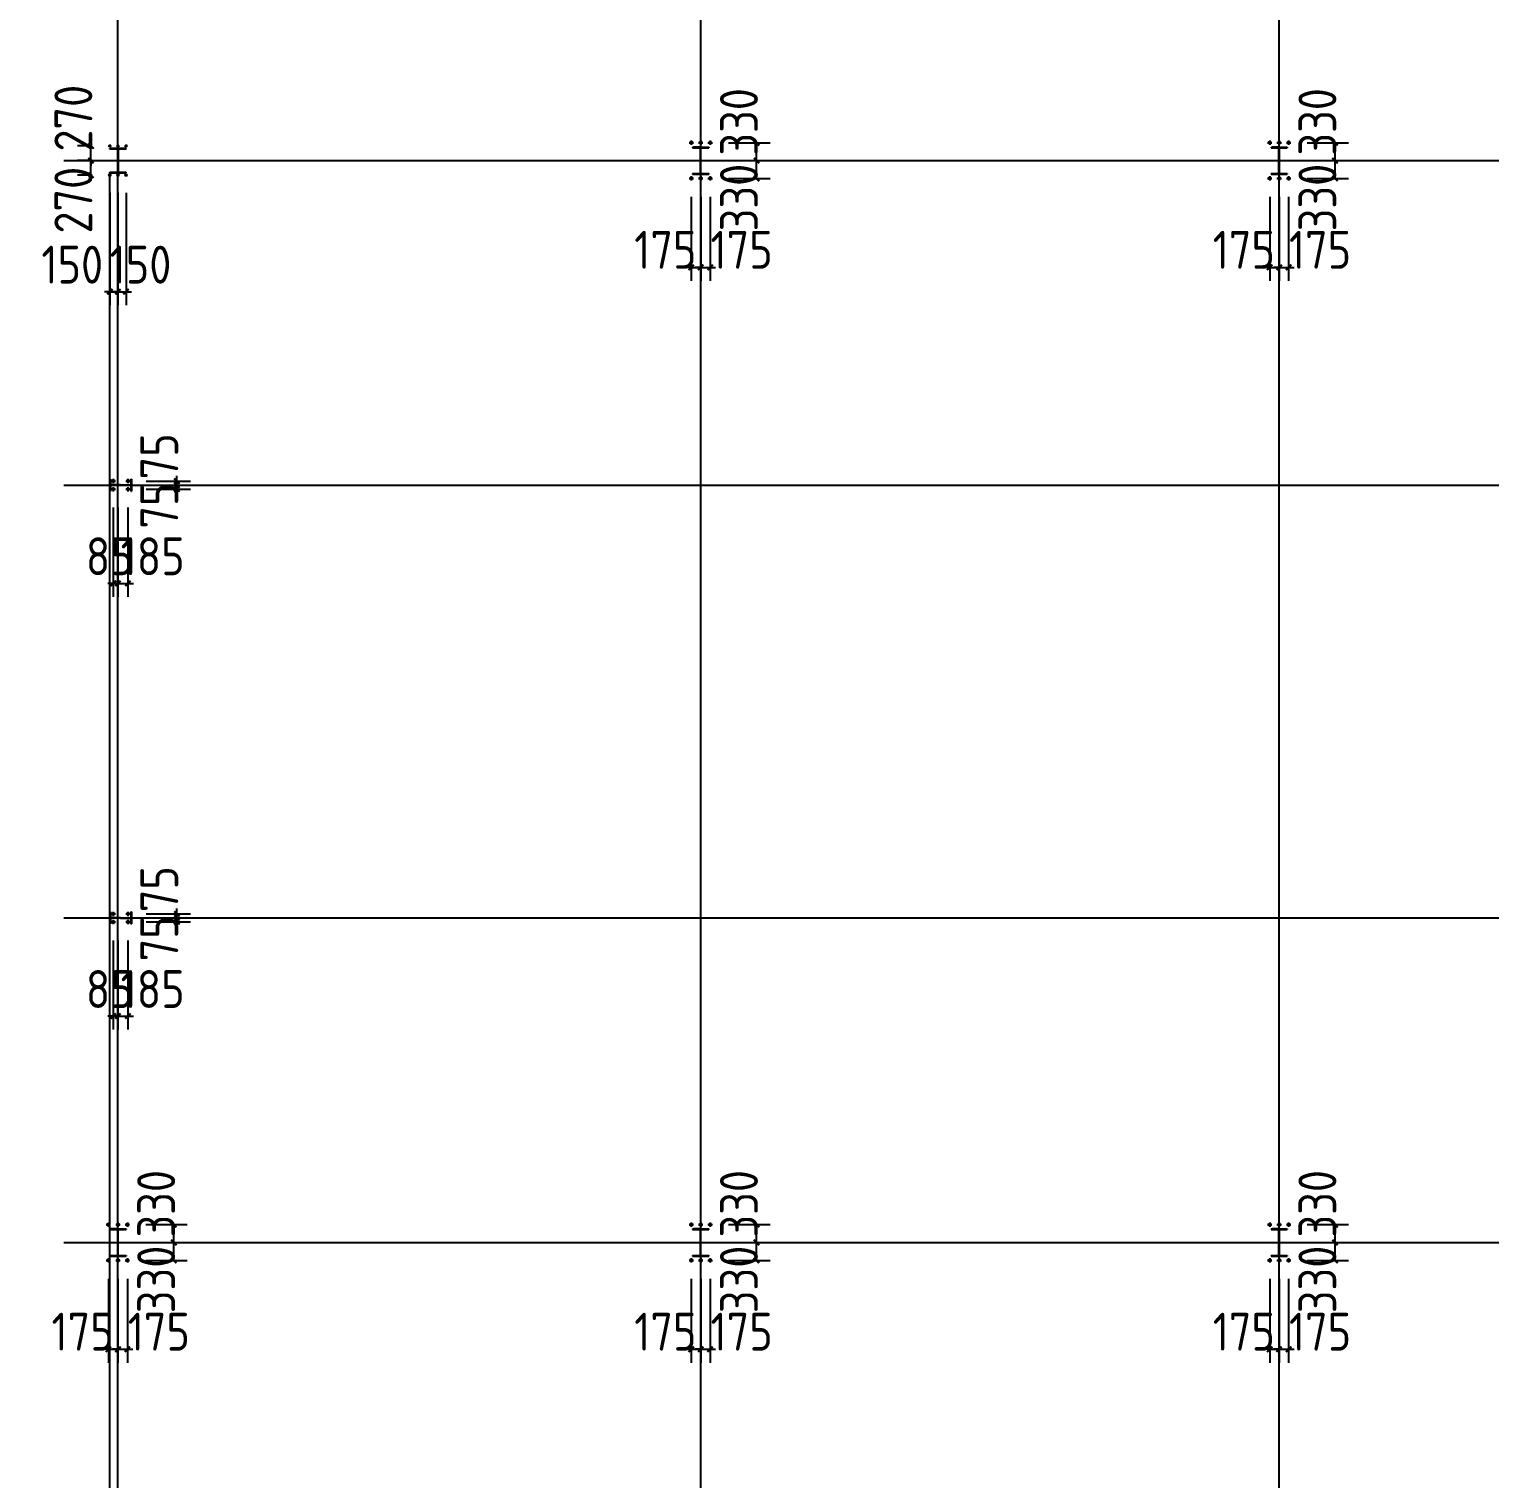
# Model space of a CAD drawing. Extents: x 424415 to 727970, y -73017 to 111783.
# Drawn here: x 570191 to 597182, y -42787 to -15990 of the extents above; entities that cross this region are included whole.
import ezdxf

# ---------------------------------------------------------------- set-up
doc = ezdxf.new("R2010")
doc.units = 0
doc.header["$LTSCALE"] = 1000
doc.header["$MEASUREMENT"] = 0
doc.layers.add('DOTE', color=1, linetype='Continuous')
doc.styles.get("Standard").update_dxf_attribs({"font": 'gbenor.shx', "bigfont": 'gbcbig.shx'})
doc.dimstyles.get("Standard").update_dxf_attribs({"dimscale": 100, "dimtxt": 3.5, "dimasz": 1, "dimexe": 2.5, "dimexo": 3, "dimgap": 1.5, "dimtad": 1, "dimdec": 0, "dimzin": 0, "dimdsep": 46, "dimtxsty": 'Standard', "dimblk": 'ARCHTICK', "dimcen": 0.09, "dimadec": 0, "dimazin": 0, "dimtfac": 1, "dimtdec": 0, "dimtix": 1, "dimtmove": 2, "dimatfit": 3, "dimfxl": 1, "dimtolj": 1, "dimtzin": 0, "dimarcsym": 0})

# ---------------------------------------------------------------- blocks, each defined once
blk = doc.blocks.new('_ArchTick')
at = {"color": 0, "linetype": 'ByBlock', "const_width": 0.4}
blk.add_lwpolyline([(-0.5, -0.5), (0.5, 0.5)], dxfattribs=at)
blk = doc.blocks.new('*D1789')
at = {"color": 3, "lineweight": -2}
for p, q in [((571332, -18419), (571332, -18319)), ((571355, -18419), (571082, -18419)), ((571332, -18689), (571332, -18419)), ((571355, -18689), (571082, -18689)), ((571332, -18689), (571332, -18789))]:
    blk.add_line(p, q, dxfattribs=at)
at = {"layer": 'Defpoints', "color": 0}
for p in [(571332, -18419), (571655, -18419), (571655, -18689)]:
    blk.add_point(p, dxfattribs=at)
at = {"color": 3, "lineweight": -2, "xscale": 100, "yscale": 100, "zscale": 100}
for p, rotation in [((571332, -18419), 270), ((571332, -18689), 90)]:
    blk.add_blockref('_ArchTick', p, dxfattribs=dict(at, rotation=rotation))
at = {"color": 0, "insert": (571007, -19151), "char_height": 700, "attachment_point": 5, "rotation": 90}
blk.add_mtext('\\A1;270', dxfattribs=at)
blk = doc.blocks.new('*D1790')
at = {"color": 3, "lineweight": -2}
for p, q in [((571332, -18149), (571332, -18049)), ((571355, -18149), (571082, -18149)), ((571332, -18419), (571332, -18149)), ((571355, -18419), (571082, -18419)), ((571332, -18419), (571332, -18519))]:
    blk.add_line(p, q, dxfattribs=at)
at = {"layer": 'Defpoints', "color": 0}
for p in [(571332, -18149), (571655, -18149), (571655, -18419)]:
    blk.add_point(p, dxfattribs=at)
at = {"color": 3, "lineweight": -2, "xscale": 100, "yscale": 100, "zscale": 100}
for p, rotation in [((571332, -18149), 270), ((571332, -18419), 90)]:
    blk.add_blockref('_ArchTick', p, dxfattribs=dict(at, rotation=rotation))
at = {"color": 0, "insert": (571007, -17635), "char_height": 700, "attachment_point": 5, "rotation": 90}
blk.add_mtext('\\A1;270', dxfattribs=at)
blk = doc.blocks.new('*D2100')
at = {"color": 3, "lineweight": -2}
for p, q in [((571745, -32834), (571745, -34484)), ((571830, -32834), (571830, -34484)), ((571745, -34234), (571645, -34234)), ((571745, -34234), (571830, -34234)), ((571830, -34234), (571930, -34234))]:
    blk.add_line(p, q, dxfattribs=at)
at = {"layer": 'Defpoints', "color": 0}
for p in [(571745, -32534), (571830, -32534), (571830, -34234)]:
    blk.add_point(p, dxfattribs=at)
at = {"color": 3, "lineweight": -2, "xscale": 100, "yscale": 100, "zscale": 100}
blk.add_blockref('_ArchTick', (571745, -34234), dxfattribs=at)
at = {"color": 3, "lineweight": -2, "xscale": 100, "yscale": 100, "zscale": 100, "rotation": 180}
blk.add_blockref('_ArchTick', (571830, -34234), dxfattribs=at)
at = {"color": 0, "insert": (571680, -33734), "char_height": 700, "attachment_point": 5}
blk.add_mtext('\\A1;85', dxfattribs=at)
blk = doc.blocks.new('*D2101')
at = {"color": 3, "lineweight": -2}
for p, q in [((571830, -32834), (571830, -34484)), ((572015, -32834), (572015, -34484)), ((571830, -34234), (571730, -34234)), ((571830, -34234), (572015, -34234)), ((572015, -34234), (572115, -34234))]:
    blk.add_line(p, q, dxfattribs=at)
at = {"layer": 'Defpoints', "color": 0}
for p in [(571830, -32534), (572015, -32534), (572015, -34234)]:
    blk.add_point(p, dxfattribs=at)
at = {"color": 3, "lineweight": -2, "xscale": 100, "yscale": 100, "zscale": 100}
blk.add_blockref('_ArchTick', (571830, -34234), dxfattribs=at)
at = {"color": 3, "lineweight": -2, "xscale": 100, "yscale": 100, "zscale": 100, "rotation": 180}
blk.add_blockref('_ArchTick', (572015, -34234), dxfattribs=at)
at = {"color": 0, "insert": (572472, -33734), "char_height": 700, "attachment_point": 5}
blk.add_mtext('\\A1;185', dxfattribs=at)
blk = doc.blocks.new('*D2102')
at = {"color": 3, "lineweight": -2}
for p, q in [((571745, -24834), (571745, -26484)), ((571830, -24834), (571830, -26484)), ((571745, -26234), (571645, -26234)), ((571745, -26234), (571830, -26234)), ((571830, -26234), (571930, -26234))]:
    blk.add_line(p, q, dxfattribs=at)
at = {"layer": 'Defpoints', "color": 0}
for p in [(571745, -24534), (571830, -24534), (571830, -26234)]:
    blk.add_point(p, dxfattribs=at)
at = {"color": 3, "lineweight": -2, "xscale": 100, "yscale": 100, "zscale": 100}
blk.add_blockref('_ArchTick', (571745, -26234), dxfattribs=at)
at = {"color": 3, "lineweight": -2, "xscale": 100, "yscale": 100, "zscale": 100, "rotation": 180}
blk.add_blockref('_ArchTick', (571830, -26234), dxfattribs=at)
at = {"color": 0, "insert": (571680, -25734), "char_height": 700, "attachment_point": 5}
blk.add_mtext('\\A1;85', dxfattribs=at)
blk = doc.blocks.new('*D2103')
at = {"color": 3, "lineweight": -2}
for p, q in [((571830, -24834), (571830, -26484)), ((572015, -24834), (572015, -26484)), ((571830, -26234), (571730, -26234)), ((571830, -26234), (572015, -26234)), ((572015, -26234), (572115, -26234))]:
    blk.add_line(p, q, dxfattribs=at)
at = {"layer": 'Defpoints', "color": 0}
for p in [(571830, -24534), (572015, -24534), (572015, -26234)]:
    blk.add_point(p, dxfattribs=at)
at = {"color": 3, "lineweight": -2, "xscale": 100, "yscale": 100, "zscale": 100}
blk.add_blockref('_ArchTick', (571830, -26234), dxfattribs=at)
at = {"color": 3, "lineweight": -2, "xscale": 100, "yscale": 100, "zscale": 100, "rotation": 180}
blk.add_blockref('_ArchTick', (572015, -26234), dxfattribs=at)
at = {"color": 0, "insert": (572472, -25734), "char_height": 700, "attachment_point": 5}
blk.add_mtext('\\A1;185', dxfattribs=at)
blk = doc.blocks.new('*D2104')
at = {"color": 3, "lineweight": -2}
for p, q in [((571680, -19014), (571680, -21093)), ((571830, -19014), (571830, -21093)), ((571680, -20843), (571580, -20843)), ((571680, -20843), (571830, -20843)), ((571830, -20843), (571930, -20843))]:
    blk.add_line(p, q, dxfattribs=at)
at = {"layer": 'Defpoints', "color": 0}
for p in [(571680, -18714), (571830, -18714), (571830, -20843)]:
    blk.add_point(p, dxfattribs=at)
at = {"color": 3, "lineweight": -2, "xscale": 100, "yscale": 100, "zscale": 100}
blk.add_blockref('_ArchTick', (571680, -20843), dxfattribs=at)
at = {"color": 3, "lineweight": -2, "xscale": 100, "yscale": 100, "zscale": 100, "rotation": 180}
blk.add_blockref('_ArchTick', (571830, -20843), dxfattribs=at)
at = {"color": 0, "insert": (570986, -20343), "char_height": 700, "attachment_point": 5}
blk.add_mtext('\\A1;150', dxfattribs=at)
blk = doc.blocks.new('*D2105')
at = {"color": 3, "lineweight": -2}
for p, q in [((571830, -19014), (571830, -21093)), ((571980, -19014), (571980, -21093)), ((571830, -20843), (571730, -20843)), ((571830, -20843), (571980, -20843)), ((571980, -20843), (572080, -20843))]:
    blk.add_line(p, q, dxfattribs=at)
at = {"layer": 'Defpoints', "color": 0}
for p in [(571830, -18714), (571980, -18714), (571980, -20843)]:
    blk.add_point(p, dxfattribs=at)
at = {"color": 3, "lineweight": -2, "xscale": 100, "yscale": 100, "zscale": 100}
blk.add_blockref('_ArchTick', (571830, -20843), dxfattribs=at)
at = {"color": 3, "lineweight": -2, "xscale": 100, "yscale": 100, "zscale": 100, "rotation": 180}
blk.add_blockref('_ArchTick', (571980, -20843), dxfattribs=at)
at = {"color": 0, "insert": (572247, -20343), "char_height": 700, "attachment_point": 5}
blk.add_mtext('\\A1;150', dxfattribs=at)
blk = doc.blocks.new('*D2150')
at = {"color": 3, "lineweight": -2}
for p, q in [((593115, -39089), (593115, -40643)), ((593290, -39089), (593290, -40643)), ((593115, -40393), (593015, -40393)), ((593115, -40393), (593290, -40393)), ((593290, -40393), (593390, -40393))]:
    blk.add_line(p, q, dxfattribs=at)
at = {"layer": 'Defpoints', "color": 0}
for p in [(593115, -38789), (593290, -38789), (593290, -40393)]:
    blk.add_point(p, dxfattribs=at)
at = {"color": 3, "lineweight": -2, "xscale": 100, "yscale": 100, "zscale": 100}
blk.add_blockref('_ArchTick', (593115, -40393), dxfattribs=at)
at = {"color": 3, "lineweight": -2, "xscale": 100, "yscale": 100, "zscale": 100, "rotation": 180}
blk.add_blockref('_ArchTick', (593290, -40393), dxfattribs=at)
at = {"color": 0, "insert": (592637, -40068), "char_height": 700, "attachment_point": 5}
blk.add_mtext('\\A1;175', dxfattribs=at)
blk = doc.blocks.new('*D2151')
at = {"color": 3, "lineweight": -2}
for p, q in [((593290, -39089), (593290, -40643)), ((593465, -39089), (593465, -40643)), ((593290, -40393), (593190, -40393)), ((593290, -40393), (593465, -40393)), ((593465, -40393), (593565, -40393))]:
    blk.add_line(p, q, dxfattribs=at)
at = {"layer": 'Defpoints', "color": 0}
for p in [(593290, -38789), (593465, -38789), (593465, -40393)]:
    blk.add_point(p, dxfattribs=at)
at = {"color": 3, "lineweight": -2, "xscale": 100, "yscale": 100, "zscale": 100}
blk.add_blockref('_ArchTick', (593290, -40393), dxfattribs=at)
at = {"color": 3, "lineweight": -2, "xscale": 100, "yscale": 100, "zscale": 100, "rotation": 180}
blk.add_blockref('_ArchTick', (593465, -40393), dxfattribs=at)
at = {"color": 0, "insert": (594046, -40068), "char_height": 700, "attachment_point": 5}
blk.add_mtext('\\A1;175', dxfattribs=at)
blk = doc.blocks.new('*D2152')
at = {"color": 3, "lineweight": -2}
for p, q in [((593835, -38419), (594572, -38419)), ((594322, -38749), (594322, -38419)), ((593805, -38749), (594572, -38749))]:
    blk.add_line(p, q, dxfattribs=at)
at = {"layer": 'Defpoints', "color": 0}
for p in [(593535, -38419), (594322, -38419), (593505, -38749)]:
    blk.add_point(p, dxfattribs=at)
at = {"color": 3, "lineweight": -2, "xscale": 100, "yscale": 100, "zscale": 100}
for p, rotation in [((594322, -38419), 90), ((594322, -38749), 270)]:
    blk.add_blockref('_ArchTick', p, dxfattribs=dict(at, rotation=rotation))
at = {"color": 0, "insert": (593997, -39102), "char_height": 700, "attachment_point": 5, "rotation": 90}
blk.add_mtext('\\A1;330', dxfattribs=at)
blk = doc.blocks.new('*D2153')
at = {"color": 3, "lineweight": -2}
for p, q in [((593805, -38089), (594572, -38089)), ((594322, -38419), (594322, -38089)), ((593835, -38419), (594572, -38419))]:
    blk.add_line(p, q, dxfattribs=at)
at = {"layer": 'Defpoints', "color": 0}
for p in [(593505, -38089), (594322, -38089), (593535, -38419)]:
    blk.add_point(p, dxfattribs=at)
at = {"color": 3, "lineweight": -2, "xscale": 100, "yscale": 100, "zscale": 100}
for p, rotation in [((594322, -38089), 90), ((594322, -38419), 270)]:
    blk.add_blockref('_ArchTick', p, dxfattribs=dict(at, rotation=rotation))
at = {"color": 0, "insert": (593997, -37703), "char_height": 700, "attachment_point": 5, "rotation": 90}
blk.add_mtext('\\A1;330', dxfattribs=at)
blk = doc.blocks.new('*D2154')
at = {"color": 3, "lineweight": -2}
for p, q in [((582425, -39089), (582425, -40643)), ((582600, -39089), (582600, -40643)), ((582425, -40393), (582325, -40393)), ((582425, -40393), (582600, -40393)), ((582600, -40393), (582700, -40393))]:
    blk.add_line(p, q, dxfattribs=at)
at = {"layer": 'Defpoints', "color": 0}
for p in [(582425, -38789), (582600, -38789), (582600, -40393)]:
    blk.add_point(p, dxfattribs=at)
at = {"color": 3, "lineweight": -2, "xscale": 100, "yscale": 100, "zscale": 100}
blk.add_blockref('_ArchTick', (582425, -40393), dxfattribs=at)
at = {"color": 3, "lineweight": -2, "xscale": 100, "yscale": 100, "zscale": 100, "rotation": 180}
blk.add_blockref('_ArchTick', (582600, -40393), dxfattribs=at)
at = {"color": 0, "insert": (581947, -40068), "char_height": 700, "attachment_point": 5}
blk.add_mtext('\\A1;175', dxfattribs=at)
blk = doc.blocks.new('*D2155')
at = {"color": 3, "lineweight": -2}
for p, q in [((582600, -39089), (582600, -40643)), ((582775, -39089), (582775, -40643)), ((582600, -40393), (582500, -40393)), ((582600, -40393), (582775, -40393)), ((582775, -40393), (582875, -40393))]:
    blk.add_line(p, q, dxfattribs=at)
at = {"layer": 'Defpoints', "color": 0}
for p in [(582600, -38789), (582775, -38789), (582775, -40393)]:
    blk.add_point(p, dxfattribs=at)
at = {"color": 3, "lineweight": -2, "xscale": 100, "yscale": 100, "zscale": 100}
blk.add_blockref('_ArchTick', (582600, -40393), dxfattribs=at)
at = {"color": 3, "lineweight": -2, "xscale": 100, "yscale": 100, "zscale": 100, "rotation": 180}
blk.add_blockref('_ArchTick', (582775, -40393), dxfattribs=at)
at = {"color": 0, "insert": (583356, -40068), "char_height": 700, "attachment_point": 5}
blk.add_mtext('\\A1;175', dxfattribs=at)
blk = doc.blocks.new('*D2156')
at = {"color": 3, "lineweight": -2}
for p, q in [((583145, -38419), (583882, -38419)), ((583632, -38749), (583632, -38419)), ((583115, -38749), (583882, -38749))]:
    blk.add_line(p, q, dxfattribs=at)
at = {"layer": 'Defpoints', "color": 0}
for p in [(582845, -38419), (583632, -38419), (582815, -38749)]:
    blk.add_point(p, dxfattribs=at)
at = {"color": 3, "lineweight": -2, "xscale": 100, "yscale": 100, "zscale": 100}
for p, rotation in [((583632, -38419), 90), ((583632, -38749), 270)]:
    blk.add_blockref('_ArchTick', p, dxfattribs=dict(at, rotation=rotation))
at = {"color": 0, "insert": (583307, -39102), "char_height": 700, "attachment_point": 5, "rotation": 90}
blk.add_mtext('\\A1;330', dxfattribs=at)
blk = doc.blocks.new('*D2157')
at = {"color": 3, "lineweight": -2}
for p, q in [((583115, -38089), (583882, -38089)), ((583632, -38419), (583632, -38089)), ((583145, -38419), (583882, -38419))]:
    blk.add_line(p, q, dxfattribs=at)
at = {"layer": 'Defpoints', "color": 0}
for p in [(582815, -38089), (583632, -38089), (582845, -38419)]:
    blk.add_point(p, dxfattribs=at)
at = {"color": 3, "lineweight": -2, "xscale": 100, "yscale": 100, "zscale": 100}
for p, rotation in [((583632, -38089), 90), ((583632, -38419), 270)]:
    blk.add_blockref('_ArchTick', p, dxfattribs=dict(at, rotation=rotation))
at = {"color": 0, "insert": (583307, -37703), "char_height": 700, "attachment_point": 5, "rotation": 90}
blk.add_mtext('\\A1;330', dxfattribs=at)
blk = doc.blocks.new('*D2158')
at = {"color": 3, "lineweight": -2}
for p, q in [((571655, -39089), (571655, -40643)), ((571830, -39089), (571830, -40643)), ((571655, -40393), (571555, -40393)), ((571655, -40393), (571830, -40393)), ((571830, -40393), (571930, -40393))]:
    blk.add_line(p, q, dxfattribs=at)
at = {"layer": 'Defpoints', "color": 0}
for p in [(571655, -38789), (571830, -38789), (571830, -40393)]:
    blk.add_point(p, dxfattribs=at)
at = {"color": 3, "lineweight": -2, "xscale": 100, "yscale": 100, "zscale": 100}
blk.add_blockref('_ArchTick', (571655, -40393), dxfattribs=at)
at = {"color": 3, "lineweight": -2, "xscale": 100, "yscale": 100, "zscale": 100, "rotation": 180}
blk.add_blockref('_ArchTick', (571830, -40393), dxfattribs=at)
at = {"color": 0, "insert": (571177, -40068), "char_height": 700, "attachment_point": 5}
blk.add_mtext('\\A1;175', dxfattribs=at)
blk = doc.blocks.new('*D2159')
at = {"color": 3, "lineweight": -2}
for p, q in [((571830, -39089), (571830, -40643)), ((572005, -39089), (572005, -40643)), ((571830, -40393), (571730, -40393)), ((571830, -40393), (572005, -40393)), ((572005, -40393), (572105, -40393))]:
    blk.add_line(p, q, dxfattribs=at)
at = {"layer": 'Defpoints', "color": 0}
for p in [(571830, -38789), (572005, -38789), (572005, -40393)]:
    blk.add_point(p, dxfattribs=at)
at = {"color": 3, "lineweight": -2, "xscale": 100, "yscale": 100, "zscale": 100}
blk.add_blockref('_ArchTick', (571830, -40393), dxfattribs=at)
at = {"color": 3, "lineweight": -2, "xscale": 100, "yscale": 100, "zscale": 100, "rotation": 180}
blk.add_blockref('_ArchTick', (572005, -40393), dxfattribs=at)
at = {"color": 0, "insert": (572586, -40068), "char_height": 700, "attachment_point": 5}
blk.add_mtext('\\A1;175', dxfattribs=at)
blk = doc.blocks.new('*D2160')
at = {"color": 3, "lineweight": -2}
for p, q in [((572375, -38419), (573112, -38419)), ((572862, -38749), (572862, -38419)), ((572345, -38749), (573112, -38749))]:
    blk.add_line(p, q, dxfattribs=at)
at = {"layer": 'Defpoints', "color": 0}
for p in [(572075, -38419), (572862, -38419), (572045, -38749)]:
    blk.add_point(p, dxfattribs=at)
at = {"color": 3, "lineweight": -2, "xscale": 100, "yscale": 100, "zscale": 100}
for p, rotation in [((572862, -38419), 90), ((572862, -38749), 270)]:
    blk.add_blockref('_ArchTick', p, dxfattribs=dict(at, rotation=rotation))
at = {"color": 0, "insert": (572537, -39102), "char_height": 700, "attachment_point": 5, "rotation": 90}
blk.add_mtext('\\A1;330', dxfattribs=at)
blk = doc.blocks.new('*D2161')
at = {"color": 3, "lineweight": -2}
for p, q in [((572345, -38089), (573112, -38089)), ((572862, -38419), (572862, -38089)), ((572375, -38419), (573112, -38419))]:
    blk.add_line(p, q, dxfattribs=at)
at = {"layer": 'Defpoints', "color": 0}
for p in [(572045, -38089), (572862, -38089), (572075, -38419)]:
    blk.add_point(p, dxfattribs=at)
at = {"color": 3, "lineweight": -2, "xscale": 100, "yscale": 100, "zscale": 100}
for p, rotation in [((572862, -38089), 90), ((572862, -38419), 270)]:
    blk.add_blockref('_ArchTick', p, dxfattribs=dict(at, rotation=rotation))
at = {"color": 0, "insert": (572537, -37703), "char_height": 700, "attachment_point": 5, "rotation": 90}
blk.add_mtext('\\A1;330', dxfattribs=at)
blk = doc.blocks.new('*D2162')
at = {"color": 3, "lineweight": -2}
for p, q in [((582425, -19089), (582425, -20643)), ((582600, -19089), (582600, -20643)), ((582425, -20393), (582325, -20393)), ((582425, -20393), (582600, -20393)), ((582600, -20393), (582700, -20393))]:
    blk.add_line(p, q, dxfattribs=at)
at = {"layer": 'Defpoints', "color": 0}
for p in [(582425, -18789), (582600, -18789), (582600, -20393)]:
    blk.add_point(p, dxfattribs=at)
at = {"color": 3, "lineweight": -2, "xscale": 100, "yscale": 100, "zscale": 100}
blk.add_blockref('_ArchTick', (582425, -20393), dxfattribs=at)
at = {"color": 3, "lineweight": -2, "xscale": 100, "yscale": 100, "zscale": 100, "rotation": 180}
blk.add_blockref('_ArchTick', (582600, -20393), dxfattribs=at)
at = {"color": 0, "insert": (581947, -20068), "char_height": 700, "attachment_point": 5}
blk.add_mtext('\\A1;175', dxfattribs=at)
blk = doc.blocks.new('*D2163')
at = {"color": 3, "lineweight": -2}
for p, q in [((582600, -19089), (582600, -20643)), ((582775, -19089), (582775, -20643)), ((582600, -20393), (582500, -20393)), ((582600, -20393), (582775, -20393)), ((582775, -20393), (582875, -20393))]:
    blk.add_line(p, q, dxfattribs=at)
at = {"layer": 'Defpoints', "color": 0}
for p in [(582600, -18789), (582775, -18789), (582775, -20393)]:
    blk.add_point(p, dxfattribs=at)
at = {"color": 3, "lineweight": -2, "xscale": 100, "yscale": 100, "zscale": 100}
blk.add_blockref('_ArchTick', (582600, -20393), dxfattribs=at)
at = {"color": 3, "lineweight": -2, "xscale": 100, "yscale": 100, "zscale": 100, "rotation": 180}
blk.add_blockref('_ArchTick', (582775, -20393), dxfattribs=at)
at = {"color": 0, "insert": (583356, -20068), "char_height": 700, "attachment_point": 5}
blk.add_mtext('\\A1;175', dxfattribs=at)
blk = doc.blocks.new('*D2164')
at = {"color": 3, "lineweight": -2}
for p, q in [((583145, -18419), (583882, -18419)), ((583632, -18749), (583632, -18419)), ((583115, -18749), (583882, -18749))]:
    blk.add_line(p, q, dxfattribs=at)
at = {"layer": 'Defpoints', "color": 0}
for p in [(582845, -18419), (583632, -18419), (582815, -18749)]:
    blk.add_point(p, dxfattribs=at)
at = {"color": 3, "lineweight": -2, "xscale": 100, "yscale": 100, "zscale": 100}
for p, rotation in [((583632, -18419), 90), ((583632, -18749), 270)]:
    blk.add_blockref('_ArchTick', p, dxfattribs=dict(at, rotation=rotation))
at = {"color": 0, "insert": (583307, -19102), "char_height": 700, "attachment_point": 5, "rotation": 90}
blk.add_mtext('\\A1;330', dxfattribs=at)
blk = doc.blocks.new('*D2165')
at = {"color": 3, "lineweight": -2}
for p, q in [((583115, -18089), (583882, -18089)), ((583632, -18419), (583632, -18089)), ((583145, -18419), (583882, -18419))]:
    blk.add_line(p, q, dxfattribs=at)
at = {"layer": 'Defpoints', "color": 0}
for p in [(582815, -18089), (583632, -18089), (582845, -18419)]:
    blk.add_point(p, dxfattribs=at)
at = {"color": 3, "lineweight": -2, "xscale": 100, "yscale": 100, "zscale": 100}
for p, rotation in [((583632, -18089), 90), ((583632, -18419), 270)]:
    blk.add_blockref('_ArchTick', p, dxfattribs=dict(at, rotation=rotation))
at = {"color": 0, "insert": (583307, -17703), "char_height": 700, "attachment_point": 5, "rotation": 90}
blk.add_mtext('\\A1;330', dxfattribs=at)
blk = doc.blocks.new('*D2166')
at = {"color": 3, "lineweight": -2}
for p, q in [((593115, -19089), (593115, -20643)), ((593290, -19089), (593290, -20643)), ((593115, -20393), (593015, -20393)), ((593115, -20393), (593290, -20393)), ((593290, -20393), (593390, -20393))]:
    blk.add_line(p, q, dxfattribs=at)
at = {"layer": 'Defpoints', "color": 0}
for p in [(593115, -18789), (593290, -18789), (593290, -20393)]:
    blk.add_point(p, dxfattribs=at)
at = {"color": 3, "lineweight": -2, "xscale": 100, "yscale": 100, "zscale": 100}
blk.add_blockref('_ArchTick', (593115, -20393), dxfattribs=at)
at = {"color": 3, "lineweight": -2, "xscale": 100, "yscale": 100, "zscale": 100, "rotation": 180}
blk.add_blockref('_ArchTick', (593290, -20393), dxfattribs=at)
at = {"color": 0, "insert": (592637, -20068), "char_height": 700, "attachment_point": 5}
blk.add_mtext('\\A1;175', dxfattribs=at)
blk = doc.blocks.new('*D2167')
at = {"color": 3, "lineweight": -2}
for p, q in [((593290, -19089), (593290, -20643)), ((593465, -19089), (593465, -20643)), ((593290, -20393), (593190, -20393)), ((593290, -20393), (593465, -20393)), ((593465, -20393), (593565, -20393))]:
    blk.add_line(p, q, dxfattribs=at)
at = {"layer": 'Defpoints', "color": 0}
for p in [(593290, -18789), (593465, -18789), (593465, -20393)]:
    blk.add_point(p, dxfattribs=at)
at = {"color": 3, "lineweight": -2, "xscale": 100, "yscale": 100, "zscale": 100}
blk.add_blockref('_ArchTick', (593290, -20393), dxfattribs=at)
at = {"color": 3, "lineweight": -2, "xscale": 100, "yscale": 100, "zscale": 100, "rotation": 180}
blk.add_blockref('_ArchTick', (593465, -20393), dxfattribs=at)
at = {"color": 0, "insert": (594046, -20068), "char_height": 700, "attachment_point": 5}
blk.add_mtext('\\A1;175', dxfattribs=at)
blk = doc.blocks.new('*D2168')
at = {"color": 3, "lineweight": -2}
for p, q in [((593835, -18419), (594572, -18419)), ((594322, -18749), (594322, -18419)), ((593805, -18749), (594572, -18749))]:
    blk.add_line(p, q, dxfattribs=at)
at = {"layer": 'Defpoints', "color": 0}
for p in [(593535, -18419), (594322, -18419), (593505, -18749)]:
    blk.add_point(p, dxfattribs=at)
at = {"color": 3, "lineweight": -2, "xscale": 100, "yscale": 100, "zscale": 100}
for p, rotation in [((594322, -18419), 90), ((594322, -18749), 270)]:
    blk.add_blockref('_ArchTick', p, dxfattribs=dict(at, rotation=rotation))
at = {"color": 0, "insert": (593997, -19102), "char_height": 700, "attachment_point": 5, "rotation": 90}
blk.add_mtext('\\A1;330', dxfattribs=at)
blk = doc.blocks.new('*D2169')
at = {"color": 3, "lineweight": -2}
for p, q in [((593805, -18089), (594572, -18089)), ((594322, -18419), (594322, -18089)), ((593835, -18419), (594572, -18419))]:
    blk.add_line(p, q, dxfattribs=at)
at = {"layer": 'Defpoints', "color": 0}
for p in [(593505, -18089), (594322, -18089), (593535, -18419)]:
    blk.add_point(p, dxfattribs=at)
at = {"color": 3, "lineweight": -2, "xscale": 100, "yscale": 100, "zscale": 100}
for p, rotation in [((594322, -18089), 90), ((594322, -18419), 270)]:
    blk.add_blockref('_ArchTick', p, dxfattribs=dict(at, rotation=rotation))
at = {"color": 0, "insert": (593997, -17703), "char_height": 700, "attachment_point": 5, "rotation": 90}
blk.add_mtext('\\A1;330', dxfattribs=at)
blk = doc.blocks.new('*D2194')
at = {"color": 3, "lineweight": -2}
for p, q in [((572920, -32419), (572920, -32319)), ((572355, -32494), (573170, -32494)), ((572380, -32419), (573170, -32419)), ((572920, -32494), (572920, -32419)), ((572920, -32494), (572920, -32594))]:
    blk.add_line(p, q, dxfattribs=at)
at = {"layer": 'Defpoints', "color": 0}
for p in [(572055, -32494), (572080, -32419), (572920, -32419)]:
    blk.add_point(p, dxfattribs=at)
at = {"color": 3, "lineweight": -2, "xscale": 100, "yscale": 100, "zscale": 100}
for p, rotation in [((572920, -32419), 270), ((572920, -32494), 90)]:
    blk.add_blockref('_ArchTick', p, dxfattribs=dict(at, rotation=rotation))
at = {"color": 0, "insert": (572595, -32796), "char_height": 700, "attachment_point": 5, "rotation": 90}
blk.add_mtext('\\A1;75', dxfattribs=at)
blk = doc.blocks.new('*D2195')
at = {"color": 3, "lineweight": -2}
for p, q in [((572355, -32344), (573170, -32344)), ((572920, -32344), (572920, -32244)), ((572920, -32419), (572920, -32344)), ((572380, -32419), (573170, -32419)), ((572920, -32419), (572920, -32519))]:
    blk.add_line(p, q, dxfattribs=at)
at = {"layer": 'Defpoints', "color": 0}
for p in [(572055, -32344), (572920, -32344), (572080, -32419)]:
    blk.add_point(p, dxfattribs=at)
at = {"color": 3, "lineweight": -2, "xscale": 100, "yscale": 100, "zscale": 100}
for p, rotation in [((572920, -32344), 270), ((572920, -32419), 90)]:
    blk.add_blockref('_ArchTick', p, dxfattribs=dict(at, rotation=rotation))
at = {"color": 0, "insert": (572595, -31887), "char_height": 700, "attachment_point": 5, "rotation": 90}
blk.add_mtext('\\A1;75', dxfattribs=at)
blk = doc.blocks.new('*D2196')
at = {"color": 3, "lineweight": -2}
for p, q in [((572355, -24494), (573170, -24494)), ((572380, -24419), (573170, -24419)), ((572920, -24419), (572920, -24319)), ((572920, -24494), (572920, -24419)), ((572920, -24494), (572920, -24594))]:
    blk.add_line(p, q, dxfattribs=at)
at = {"layer": 'Defpoints', "color": 0}
for p in [(572055, -24494), (572080, -24419), (572920, -24419)]:
    blk.add_point(p, dxfattribs=at)
at = {"color": 3, "lineweight": -2, "xscale": 100, "yscale": 100, "zscale": 100}
for p, rotation in [((572920, -24419), 270), ((572920, -24494), 90)]:
    blk.add_blockref('_ArchTick', p, dxfattribs=dict(at, rotation=rotation))
at = {"color": 0, "insert": (572595, -24796), "char_height": 700, "attachment_point": 5, "rotation": 90}
blk.add_mtext('\\A1;75', dxfattribs=at)
blk = doc.blocks.new('*D2197')
at = {"color": 3, "lineweight": -2}
for p, q in [((572920, -24344), (572920, -24244)), ((572355, -24344), (573170, -24344)), ((572380, -24419), (573170, -24419)), ((572920, -24419), (572920, -24344)), ((572920, -24419), (572920, -24519))]:
    blk.add_line(p, q, dxfattribs=at)
at = {"layer": 'Defpoints', "color": 0}
for p in [(572055, -24344), (572080, -24419), (572920, -24344)]:
    blk.add_point(p, dxfattribs=at)
at = {"color": 3, "lineweight": -2, "xscale": 100, "yscale": 100, "zscale": 100}
for p, rotation in [((572920, -24344), 270), ((572920, -24419), 90)]:
    blk.add_blockref('_ArchTick', p, dxfattribs=dict(at, rotation=rotation))
at = {"color": 0, "insert": (572595, -23887), "char_height": 700, "attachment_point": 5, "rotation": 90}
blk.add_mtext('\\A1;75', dxfattribs=at)

msp = doc.modelspace()

# ---------------------------------------------------------------- linework, layer by layer
for p, q in [((582424.9, -18048.3), (582424.9, -18129.3)), ((582424.9, -18088.8), (582424.9, -18068.3)), ((582599.9, -18048.3), (582599.9, -18129.3)), ((582599.9, -18088.8), (582599.9, -18068.3)), ((582774.9, -18048.3), (582774.9, -18129.3)), ((582774.9, -18088.8), (582774.9, -18068.3)), ((593114.9, -18048.3), (593114.9, -18129.3)), ((593114.9, -18088.8), (593114.9, -18068.3)), ((593289.9, -18048.3), (593289.9, -18129.3)), ((593289.9, -18088.8), (593289.9, -18068.3)), ((593464.9, -18048.3), (593464.9, -18129.3)), ((593464.9, -18088.8), (593464.9, -18068.3)), ((571654.9, -18148.8), (571704.9, -18148.8)), ((571679.9, -18123.8), (571679.9, -18173.8)), ((571804.9, -18148.8), (571854.9, -18148.8)), ((571829.9, -18123.8), (571829.9, -18173.8)), ((571954.9, -18148.8), (572004.9, -18148.8)), ((571979.9, -18123.8), (571979.9, -18173.8)), ((582384.4, -18088.8), (582465.4, -18088.8)), ((582424.9, -18088.8), (582404.4, -18088.8)), ((582559.4, -18088.8), (582640.4, -18088.8)), ((582599.9, -18088.8), (582579.4, -18088.8)), ((582734.4, -18088.8), (582815.4, -18088.8)), ((582774.9, -18088.8), (582754.4, -18088.8)), ((593074.4, -18088.8), (593155.4, -18088.8)), ((593114.9, -18088.8), (593094.4, -18088.8)), ((593249.4, -18088.8), (593330.4, -18088.8)), ((593289.9, -18088.8), (593269.4, -18088.8)), ((593424.4, -18088.8), (593505.4, -18088.8)), ((593464.9, -18088.8), (593444.4, -18088.8)), ((571654.9, -18688.8), (571704.9, -18688.8)), ((571679.9, -18663.8), (571679.9, -18713.8)), ((571804.9, -18688.8), (571854.9, -18688.8)), ((571829.9, -18663.8), (571829.9, -18713.8)), ((571954.9, -18688.8), (572004.9, -18688.8)), ((571979.9, -18663.8), (571979.9, -18713.8)), ((582384.4, -18748.8), (582465.4, -18748.8)), ((582424.9, -18748.8), (582404.4, -18748.8)), ((582424.9, -18708.3), (582424.9, -18789.3)), ((582424.9, -18748.8), (582424.9, -18728.3)), ((582559.4, -18748.8), (582640.4, -18748.8)), ((582599.9, -18748.8), (582579.4, -18748.8)), ((582599.9, -18708.3), (582599.9, -18789.3)), ((582599.9, -18748.8), (582599.9, -18728.3)), ((582734.4, -18748.8), (582815.4, -18748.8)), ((582774.9, -18748.8), (582754.4, -18748.8)), ((582774.9, -18708.3), (582774.9, -18789.3)), ((582774.9, -18748.8), (582774.9, -18728.3)), ((593074.4, -18748.8), (593155.4, -18748.8)), ((593114.9, -18748.8), (593094.4, -18748.8)), ((593114.9, -18708.3), (593114.9, -18789.3)), ((593114.9, -18748.8), (593114.9, -18728.3)), ((593249.4, -18748.8), (593330.4, -18748.8)), ((593289.9, -18748.8), (593269.4, -18748.8)), ((593289.9, -18708.3), (593289.9, -18789.3)), ((593289.9, -18748.8), (593289.9, -18728.3)), ((593424.4, -18748.8), (593505.4, -18748.8)), ((593464.9, -18748.8), (593444.4, -18748.8)), ((593464.9, -18708.3), (593464.9, -18789.3)), ((593464.9, -18748.8), (593464.9, -18728.3)), ((571679.9, -24418.8), (571679.9, -24308.8)), ((571679.9, -24308.8), (571679.9, -24528.8)), ((571879.9, -24418.8), (571679.9, -24418.8)), ((571704.4, -24343.8), (571785.4, -24343.8)), ((571704.4, -24493.8), (571785.4, -24493.8)), ((571744.9, -24343.8), (571724.4, -24343.8)), ((571744.9, -24493.8), (571724.4, -24493.8)), ((571744.9, -24303.3), (571744.9, -24384.3)), ((571744.9, -24343.8), (571744.9, -24323.3)), ((571744.9, -24453.3), (571744.9, -24534.3)), ((571744.9, -24493.8), (571744.9, -24473.3)), ((571879.9, -24418.8), (572079.9, -24418.8)), ((571974.4, -24343.8), (572055.4, -24343.8)), ((571974.4, -24493.8), (572055.4, -24493.8)), ((572014.9, -24343.8), (571994.4, -24343.8)), ((572014.9, -24493.8), (571994.4, -24493.8)), ((572014.9, -24303.3), (572014.9, -24384.3)), ((572014.9, -24343.8), (572014.9, -24323.3)), ((572014.9, -24453.3), (572014.9, -24534.3)), ((572014.9, -24493.8), (572014.9, -24473.3)), ((572079.9, -24418.8), (572079.9, -24308.8)), ((572079.9, -24308.8), (572079.9, -24528.8)), ((571679.9, -32418.8), (571679.9, -32308.8)), ((571679.9, -32308.8), (571679.9, -32528.8)), ((571704.4, -32343.8), (571785.4, -32343.8)), ((571744.9, -32343.8), (571724.4, -32343.8)), ((571744.9, -32303.3), (571744.9, -32384.3)), ((571744.9, -32343.8), (571744.9, -32323.3)), ((571974.4, -32343.8), (572055.4, -32343.8)), ((572014.9, -32343.8), (571994.4, -32343.8)), ((572014.9, -32303.3), (572014.9, -32384.3)), ((572014.9, -32343.8), (572014.9, -32323.3)), ((572079.9, -32418.8), (572079.9, -32308.8)), ((572079.9, -32308.8), (572079.9, -32528.8)), ((571879.9, -32418.8), (571679.9, -32418.8)), ((571704.4, -32493.8), (571785.4, -32493.8)), ((571744.9, -32493.8), (571724.4, -32493.8)), ((571744.9, -32453.3), (571744.9, -32534.3)), ((571744.9, -32493.8), (571744.9, -32473.3)), ((571879.9, -32418.8), (572079.9, -32418.8)), ((571974.4, -32493.8), (572055.4, -32493.8)), ((572014.9, -32493.8), (571994.4, -32493.8)), ((572014.9, -32453.3), (572014.9, -32534.3)), ((572014.9, -32493.8), (572014.9, -32473.3)), ((571654.9, -38048.3), (571654.9, -38129.3)), ((571829.9, -38048.3), (571829.9, -38129.3)), ((572004.9, -38048.3), (572004.9, -38129.3)), ((582424.9, -38048.3), (582424.9, -38129.3)), ((582599.9, -38048.3), (582599.9, -38129.3)), ((582774.9, -38048.3), (582774.9, -38129.3)), ((593114.9, -38048.3), (593114.9, -38129.3)), ((593289.9, -38048.3), (593289.9, -38129.3)), ((593464.9, -38048.3), (593464.9, -38129.3)), ((571614.4, -38088.8), (571695.4, -38088.8)), ((571654.9, -38088.8), (571634.4, -38088.8)), ((571654.9, -38088.8), (571654.9, -38068.3)), ((571789.4, -38088.8), (571870.4, -38088.8)), ((571829.9, -38088.8), (571809.4, -38088.8)), ((571829.9, -38088.8), (571829.9, -38068.3)), ((571964.4, -38088.8), (572045.4, -38088.8)), ((572004.9, -38088.8), (571984.4, -38088.8)), ((572004.9, -38088.8), (572004.9, -38068.3)), ((582384.4, -38088.8), (582465.4, -38088.8)), ((582424.9, -38088.8), (582404.4, -38088.8)), ((582424.9, -38088.8), (582424.9, -38068.3)), ((582559.4, -38088.8), (582640.4, -38088.8)), ((582599.9, -38088.8), (582579.4, -38088.8)), ((582599.9, -38088.8), (582599.9, -38068.3)), ((582734.4, -38088.8), (582815.4, -38088.8)), ((582774.9, -38088.8), (582754.4, -38088.8)), ((582774.9, -38088.8), (582774.9, -38068.3)), ((593074.4, -38088.8), (593155.4, -38088.8)), ((593114.9, -38088.8), (593094.4, -38088.8)), ((593114.9, -38088.8), (593114.9, -38068.3)), ((593249.4, -38088.8), (593330.4, -38088.8)), ((593289.9, -38088.8), (593269.4, -38088.8)), ((593289.9, -38088.8), (593289.9, -38068.3)), ((593424.4, -38088.8), (593505.4, -38088.8)), ((593464.9, -38088.8), (593444.4, -38088.8)), ((593464.9, -38088.8), (593464.9, -38068.3)), ((571614.4, -38748.8), (571695.4, -38748.8)), ((571654.9, -38748.8), (571634.4, -38748.8)), ((571654.9, -38708.3), (571654.9, -38789.3)), ((571654.9, -38748.8), (571654.9, -38728.3)), ((571789.4, -38748.8), (571870.4, -38748.8)), ((571829.9, -38748.8), (571809.4, -38748.8)), ((571829.9, -38708.3), (571829.9, -38789.3)), ((571829.9, -38748.8), (571829.9, -38728.3)), ((571964.4, -38748.8), (572045.4, -38748.8)), ((572004.9, -38748.8), (571984.4, -38748.8)), ((572004.9, -38708.3), (572004.9, -38789.3)), ((572004.9, -38748.8), (572004.9, -38728.3)), ((582384.4, -38748.8), (582465.4, -38748.8)), ((582424.9, -38748.8), (582404.4, -38748.8)), ((582424.9, -38708.3), (582424.9, -38789.3)), ((582424.9, -38748.8), (582424.9, -38728.3)), ((582559.4, -38748.8), (582640.4, -38748.8)), ((582599.9, -38748.8), (582579.4, -38748.8)), ((582599.9, -38708.3), (582599.9, -38789.3)), ((582599.9, -38748.8), (582599.9, -38728.3)), ((582734.4, -38748.8), (582815.4, -38748.8)), ((582774.9, -38748.8), (582754.4, -38748.8)), ((582774.9, -38708.3), (582774.9, -38789.3)), ((582774.9, -38748.8), (582774.9, -38728.3)), ((593074.4, -38748.8), (593155.4, -38748.8)), ((593114.9, -38748.8), (593094.4, -38748.8)), ((593114.9, -38708.3), (593114.9, -38789.3)), ((593114.9, -38748.8), (593114.9, -38728.3)), ((593249.4, -38748.8), (593330.4, -38748.8)), ((593289.9, -38748.8), (593269.4, -38748.8)), ((593289.9, -38708.3), (593289.9, -38789.3)), ((593289.9, -38748.8), (593289.9, -38728.3)), ((593424.4, -38748.8), (593505.4, -38748.8)), ((593464.9, -38748.8), (593444.4, -38748.8)), ((593464.9, -38708.3), (593464.9, -38789.3)), ((593464.9, -38748.8), (593464.9, -38728.3))]:
    msp.add_line(p, q)
at = {"color": 4}
for p, q in [((571679.9, -18205.8), (571679.9, -18193.8)), ((571979.9, -18193.8), (571679.9, -18193.8)), ((571979.9, -18205.8), (571679.9, -18205.8)), ((571825.9, -18205.8), (571825.9, -18631.8)), ((571829.9, -18193.8), (571979.9, -18193.8)), ((571833.9, -18205.8), (571833.9, -18631.8)), ((571979.9, -18205.8), (571979.9, -18193.8)), ((582449.9, -18168.8), (582749.9, -18168.8)), ((582449.9, -18168.8), (582449.9, -18180.8)), ((582449.9, -18180.8), (582749.9, -18180.8)), ((582599.9, -18168.8), (582469.9, -18168.8)), ((582595.9, -18656.8), (582595.9, -18180.8)), ((582603.9, -18656.8), (582603.9, -18180.8)), ((582749.9, -18168.8), (582749.9, -18180.8)), ((593139.9, -18168.8), (593439.9, -18168.8)), ((593139.9, -18168.8), (593139.9, -18180.8)), ((593139.9, -18180.8), (593439.9, -18180.8)), ((593289.9, -18168.8), (593159.9, -18168.8)), ((593285.9, -18656.8), (593285.9, -18180.8)), ((593293.9, -18656.8), (593293.9, -18180.8)), ((593439.9, -18168.8), (593439.9, -18180.8)), ((571679.9, -18643.8), (571679.9, -18631.8)), ((571679.9, -18631.8), (571979.9, -18631.8)), ((571829.9, -18643.8), (571679.9, -18643.8)), ((571679.9, -18643.8), (571979.9, -18643.8)), ((571979.9, -18643.8), (571979.9, -18631.8)), ((582449.9, -18656.8), (582749.9, -18656.8)), ((582449.9, -18656.8), (582449.9, -18668.8)), ((582449.9, -18668.8), (582749.9, -18668.8)), ((582599.9, -18668.8), (582469.9, -18668.8)), ((582749.9, -18656.8), (582749.9, -18668.8)), ((593139.9, -18656.8), (593439.9, -18656.8)), ((593139.9, -18656.8), (593139.9, -18668.8)), ((593139.9, -18668.8), (593439.9, -18668.8)), ((593289.9, -18668.8), (593159.9, -18668.8)), ((593439.9, -18656.8), (593439.9, -18668.8)), ((571679.9, -24418.8), (571679.9, -24308.8)), ((571679.9, -24308.8), (571679.9, -24528.8)), ((571679.9, -24308.8), (571689.9, -24308.8)), ((571679.9, -24528.8), (571689.9, -24528.8)), ((571689.9, -24308.8), (571689.9, -24528.8)), ((571879.9, -24415.8), (571689.9, -24415.8)), ((571879.9, -24421.8), (571689.9, -24421.8)), ((571879.9, -24415.8), (572069.9, -24415.8)), ((571879.9, -24421.8), (572069.9, -24421.8)), ((572069.9, -24308.8), (572069.9, -24528.8)), ((572069.9, -24308.8), (572079.9, -24308.8)), ((572069.9, -24528.8), (572079.9, -24528.8)), ((572079.9, -24418.8), (572079.9, -24308.8)), ((572079.9, -24308.8), (572079.9, -24528.8)), ((571679.9, -32418.8), (571679.9, -32308.8)), ((571679.9, -32308.8), (571679.9, -32528.8)), ((571679.9, -32308.8), (571689.9, -32308.8)), ((571689.9, -32308.8), (571689.9, -32528.8)), ((572069.9, -32308.8), (572069.9, -32528.8)), ((572069.9, -32308.8), (572079.9, -32308.8)), ((572079.9, -32418.8), (572079.9, -32308.8)), ((572079.9, -32308.8), (572079.9, -32528.8)), ((571679.9, -32528.8), (571689.9, -32528.8)), ((571879.9, -32415.8), (571689.9, -32415.8)), ((571879.9, -32421.8), (571689.9, -32421.8)), ((571879.9, -32415.8), (572069.9, -32415.8)), ((571879.9, -32421.8), (572069.9, -32421.8)), ((572069.9, -32528.8), (572079.9, -32528.8)), ((571679.9, -38168.8), (571979.9, -38168.8)), ((571679.9, -38168.8), (571679.9, -38180.8)), ((571679.9, -38180.8), (571979.9, -38180.8)), ((571829.9, -38168.8), (571699.9, -38168.8)), ((571825.9, -38656.8), (571825.9, -38180.8)), ((571833.9, -38656.8), (571833.9, -38180.8)), ((571979.9, -38168.8), (571979.9, -38180.8)), ((582449.9, -38168.8), (582749.9, -38168.8)), ((582449.9, -38168.8), (582449.9, -38180.8)), ((582449.9, -38180.8), (582749.9, -38180.8)), ((582599.9, -38168.8), (582469.9, -38168.8)), ((582595.9, -38656.8), (582595.9, -38180.8)), ((582603.9, -38656.8), (582603.9, -38180.8)), ((582749.9, -38168.8), (582749.9, -38180.8)), ((593139.9, -38168.8), (593439.9, -38168.8)), ((593139.9, -38168.8), (593139.9, -38180.8)), ((593139.9, -38180.8), (593439.9, -38180.8)), ((593289.9, -38168.8), (593159.9, -38168.8)), ((593285.9, -38656.8), (593285.9, -38180.8)), ((593293.9, -38656.8), (593293.9, -38180.8)), ((593439.9, -38168.8), (593439.9, -38180.8)), ((571679.9, -38656.8), (571979.9, -38656.8)), ((571679.9, -38656.8), (571679.9, -38668.8)), ((571679.9, -38668.8), (571979.9, -38668.8)), ((571829.9, -38668.8), (571699.9, -38668.8)), ((571979.9, -38656.8), (571979.9, -38668.8)), ((582449.9, -38656.8), (582749.9, -38656.8)), ((582449.9, -38656.8), (582449.9, -38668.8)), ((582449.9, -38668.8), (582749.9, -38668.8)), ((582599.9, -38668.8), (582469.9, -38668.8)), ((582749.9, -38656.8), (582749.9, -38668.8)), ((593139.9, -38656.8), (593439.9, -38656.8)), ((593139.9, -38656.8), (593139.9, -38668.8)), ((593139.9, -38668.8), (593439.9, -38668.8)), ((593289.9, -38668.8), (593159.9, -38668.8)), ((593439.9, -38656.8), (593439.9, -38668.8))]:
    msp.add_line(p, q, dxfattribs=at)
at = {"color": 0}
for p, q in [((571829.9, -18418.8), (571829.9, -18193.8)), ((571829.9, -18418.8), (571829.9, -18643.8)), ((571679.9, -58168.8), (571679.9, -18643.8))]:
    msp.add_line(p, q, dxfattribs=at)
for centre, radius in [((582424.9, -18088.8), 20.5), ((582599.9, -18088.8), 20.5), ((582774.9, -18088.8), 20.5), ((593114.9, -18088.8), 20.5), ((593289.9, -18088.8), 20.5), ((593464.9, -18088.8), 20.5), ((571679.9, -18148.8), 15), ((571829.9, -18148.8), 15), ((571979.9, -18148.8), 15), ((571679.9, -18688.8), 15), ((571829.9, -18688.8), 15), ((571979.9, -18688.8), 15), ((582424.9, -18748.8), 20.5), ((582599.9, -18748.8), 20.5), ((582774.9, -18748.8), 20.5), ((593114.9, -18748.8), 20.5), ((593289.9, -18748.8), 20.5), ((593464.9, -18748.8), 20.5), ((571744.9, -24343.8), 20.5), ((571744.9, -24493.8), 20.5), ((572014.9, -24343.8), 20.5), ((572014.9, -24493.8), 20.5), ((571744.9, -32343.8), 20.5), ((572014.9, -32343.8), 20.5), ((571744.9, -32493.8), 20.5), ((572014.9, -32493.8), 20.5), ((571654.9, -38088.8), 20.5), ((571829.9, -38088.8), 20.5), ((572004.9, -38088.8), 20.5), ((582424.9, -38088.8), 20.5), ((582599.9, -38088.8), 20.5), ((582774.9, -38088.8), 20.5), ((593114.9, -38088.8), 20.5), ((593289.9, -38088.8), 20.5), ((593464.9, -38088.8), 20.5), ((571654.9, -38748.8), 20.5), ((571829.9, -38748.8), 20.5), ((572004.9, -38748.8), 20.5), ((582424.9, -38748.8), 20.5), ((582599.9, -38748.8), 20.5), ((582774.9, -38748.8), 20.5), ((593114.9, -38748.8), 20.5), ((593289.9, -38748.8), 20.5), ((593464.9, -38748.8), 20.5)]:
    msp.add_circle(centre, radius)
at = {"layer": 'DOTE'}
for p, q in [((571829.9, -59418.8), (571829.9, -1638.8)), ((582599.9, -59418.8), (582599.9, -1638.8)), ((593289.9, -59418.8), (593289.9, -1638.8)), ((570829.9, -18418.8), (636679.9, -18418.8)), ((570829.9, -24418.8), (636679.9, -24418.8)), ((570829.9, -32418.8), (636679.9, -32418.8)), ((570829.9, -38418.8), (636679.9, -38418.8))]:
    msp.add_line(p, q, dxfattribs=at)

# ---------------------------------------------------------------- dimensions: what is measured, and where the dimension line sits
for base, p1, p2, picture, middle in [((571332.2, -18148.8), (571654.9, -18418.8), (571654.9, -18148.8), '*D1790', (571007.2, -17635.1)), ((583632.4, -18088.8), (582844.9, -18418.8), (582815.4, -18088.8), '*D2165', (583307.4, -17703.4)), ((594322.4, -18088.8), (593534.9, -18418.8), (593505.4, -18088.8), '*D2169', (593997.4, -17703.4)), ((571332.2, -18418.8), (571654.9, -18688.8), (571654.9, -18418.8), '*D1789', (571007.2, -19150.8)), ((583632.4, -18418.8), (582815.4, -18748.8), (582844.9, -18418.8), '*D2164', (583307.4, -19102)), ((594322.4, -18418.8), (593505.4, -18748.8), (593534.9, -18418.8), '*D2168', (593997.4, -19102)), ((572920, -24343.8), (572079.9, -24418.8), (572055.4, -24343.8), '*D2197', (572595, -23887.4)), ((572920, -24418.8), (572055.4, -24493.8), (572079.9, -24418.8), '*D2196', (572595, -24795.5)), ((572920, -32343.8), (572079.9, -32418.8), (572055.4, -32343.8), '*D2195', (572595, -31887.4)), ((572920, -32418.8), (572055.4, -32493.8), (572079.9, -32418.8), '*D2194', (572595, -32795.5)), ((572862.4, -38088.8), (572074.9, -38418.8), (572045.4, -38088.8), '*D2161', (572537.4, -37703.4)), ((583632.4, -38088.8), (582844.9, -38418.8), (582815.4, -38088.8), '*D2157', (583307.4, -37703.4)), ((594322.4, -38088.8), (593534.9, -38418.8), (593505.4, -38088.8), '*D2153', (593997.4, -37703.4)), ((572862.4, -38418.8), (572045.4, -38748.8), (572074.9, -38418.8), '*D2160', (572537.4, -39102)), ((583632.4, -38418.8), (582815.4, -38748.8), (582844.9, -38418.8), '*D2156', (583307.4, -39102)), ((594322.4, -38418.8), (593505.4, -38748.8), (593534.9, -38418.8), '*D2152', (593997.4, -39102))]:
    dim = msp.add_linear_dim(base=base, p1=p1, p2=p2, angle=90, dimstyle='Standard', override={"dimtxt": 7, "dimclrd": 3, "dimclre": 3})
    dim.commit()
    dim.dimension.update_dxf_attribs({"geometry": picture, "text_midpoint": middle, "dimtype": 160})
for base, p1, p2, picture, middle in [((571829.9, -20842.5), (571679.9, -18713.8), (571829.9, -18713.8), '*D2104', (570985.7, -20342.5)), ((571979.9, -20842.5), (571829.9, -18713.8), (571979.9, -18713.8), '*D2105', (572247, -20342.5)), ((582599.9, -20392.9), (582424.9, -18789.3), (582599.9, -18789.3), '*D2162', (581946.9, -20067.9)), ((582774.9, -20392.9), (582599.9, -18789.3), (582774.9, -18789.3), '*D2163', (583356.4, -20067.9)), ((593289.9, -20392.9), (593114.9, -18789.3), (593289.9, -18789.3), '*D2166', (592636.9, -20067.9)), ((593464.9, -20392.9), (593289.9, -18789.3), (593464.9, -18789.3), '*D2167', (594046.4, -20067.9)), ((571829.9, -26233.8), (571744.9, -24534.3), (571829.9, -24534.3), '*D2102', (571679.9, -25733.8)), ((572014.9, -26233.8), (571829.9, -24534.3), (572014.9, -24534.3), '*D2103', (572471.9, -25733.8)), ((571829.9, -34233.8), (571744.9, -32534.3), (571829.9, -32534.3), '*D2100', (571679.9, -33733.8)), ((572014.9, -34233.8), (571829.9, -32534.3), (572014.9, -32534.3), '*D2101', (572471.9, -33733.8)), ((571829.9, -40392.9), (571654.9, -38789.3), (571829.9, -38789.3), '*D2158', (571176.9, -40067.9)), ((572004.9, -40392.9), (571829.9, -38789.3), (572004.9, -38789.3), '*D2159', (572586.4, -40067.9)), ((582599.9, -40392.9), (582424.9, -38789.3), (582599.9, -38789.3), '*D2154', (581946.9, -40067.9)), ((582774.9, -40392.9), (582599.9, -38789.3), (582774.9, -38789.3), '*D2155', (583356.4, -40067.9)), ((593289.9, -40392.9), (593114.9, -38789.3), (593289.9, -38789.3), '*D2150', (592636.9, -40067.9)), ((593464.9, -40392.9), (593289.9, -38789.3), (593464.9, -38789.3), '*D2151', (594046.4, -40067.9))]:
    dim = msp.add_linear_dim(base=base, p1=p1, p2=p2, dimstyle='Standard', override={"dimtxt": 7, "dimclrd": 3, "dimclre": 3})
    dim.commit()
    dim.dimension.update_dxf_attribs({"geometry": picture, "text_midpoint": middle, "dimtype": 160})

doc.saveas('drawing.dxf')
